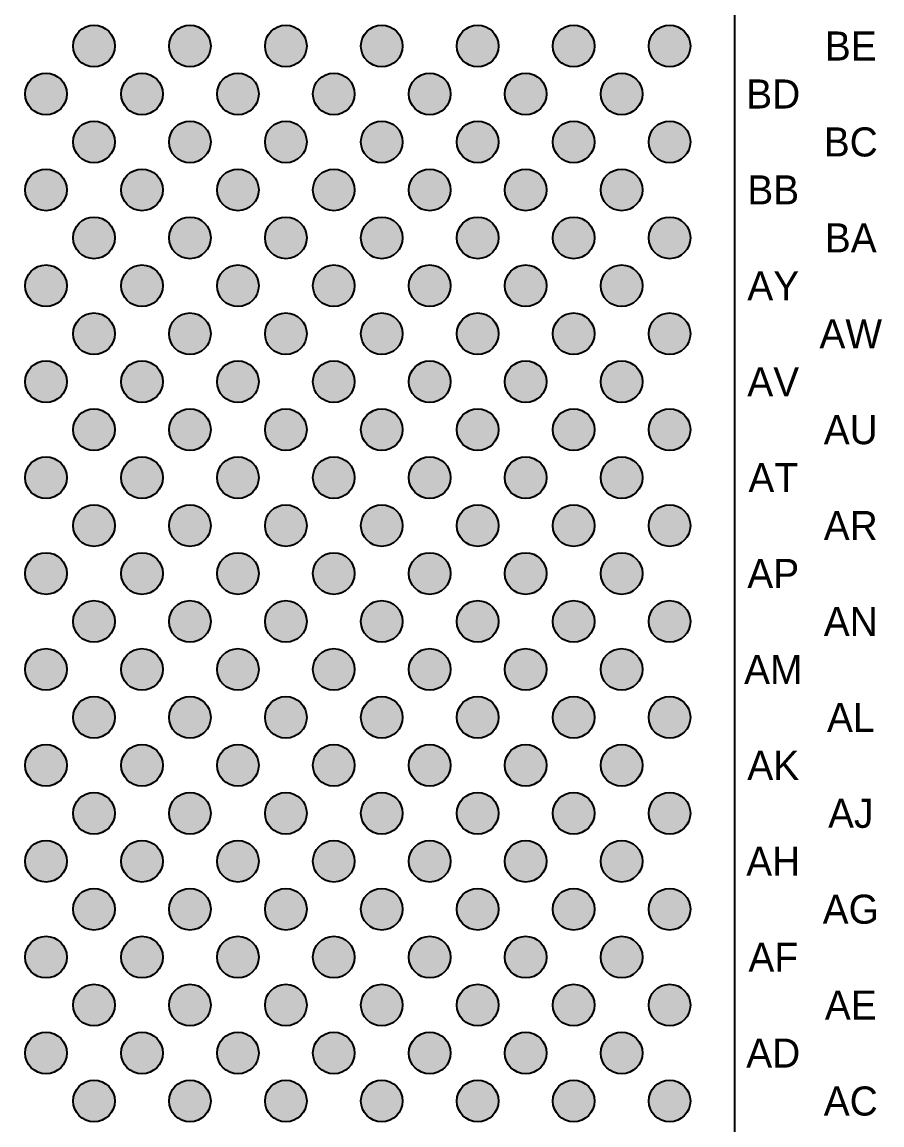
# Model space of a CAD drawing. Extents: x -42000 to 45000, y -40000 to 40000.
# Drawn here: x 18898 to 27772, y -11188 to 196 of the extents above; entities that cross this region are included whole.
import ezdxf
from ezdxf.enums import TextEntityAlignment as Align

# ---------------------------------------------------------------- set-up
doc = ezdxf.new("R2010")
doc.units = 0
doc.header["$MEASUREMENT"] = 0
for name, color, linetype in [('PIN_NOTATIONS', 221, 'CONTINUOUS'), ('PKG_OUTLINE', 81, 'CONTINUOUS'), ('SOLDERMASK_PADS_BTM', 12, 'CONTINUOUS')]:
    doc.layers.add(name, color=color, linetype=linetype)
doc.styles.add('VF_STD', font='txt')

msp = doc.modelspace()

# ---------------------------------------------------------------- hatches: boundary and pattern name
at = {"layer": 'SOLDERMASK_PADS_BTM'}
h = msp.add_hatch(color=256, dxfattribs=at)
edge = h.paths.add_edge_path()
edge.add_arc((19640, -51), 215, 0, 360, ccw=False)
h = msp.add_hatch(color=256, dxfattribs=at)
edge = h.paths.add_edge_path()
edge.add_arc((20630, -51), 215, 0, 360, ccw=False)
h = msp.add_hatch(color=256, dxfattribs=at)
edge = h.paths.add_edge_path()
edge.add_arc((21620, -51), 215, 0, 360, ccw=False)
h = msp.add_hatch(color=256, dxfattribs=at)
edge = h.paths.add_edge_path()
edge.add_arc((22610, -51), 215, 0, 360, ccw=False)
h = msp.add_hatch(color=256, dxfattribs=at)
edge = h.paths.add_edge_path()
edge.add_arc((23600, -51), 215, 0, 360, ccw=False)
h = msp.add_hatch(color=256, dxfattribs=at)
edge = h.paths.add_edge_path()
edge.add_arc((24590, -51), 215, 0, 360, ccw=False)
h = msp.add_hatch(color=256, dxfattribs=at)
edge = h.paths.add_edge_path()
edge.add_arc((25580, -51), 215, 0, 360, ccw=False)
h = msp.add_hatch(color=256, dxfattribs=at)
edge = h.paths.add_edge_path()
edge.add_arc((19145, -546), 215, 0, 360, ccw=False)
h = msp.add_hatch(color=256, dxfattribs=at)
edge = h.paths.add_edge_path()
edge.add_arc((20135, -546), 215, 0, 360, ccw=False)
h = msp.add_hatch(color=256, dxfattribs=at)
edge = h.paths.add_edge_path()
edge.add_arc((21125, -546), 215, 0, 360, ccw=False)
h = msp.add_hatch(color=256, dxfattribs=at)
edge = h.paths.add_edge_path()
edge.add_arc((22115, -546), 215, 0, 360, ccw=False)
h = msp.add_hatch(color=256, dxfattribs=at)
edge = h.paths.add_edge_path()
edge.add_arc((23105, -546), 215, 0, 360, ccw=False)
h = msp.add_hatch(color=256, dxfattribs=at)
edge = h.paths.add_edge_path()
edge.add_arc((24095, -546), 215, 0, 360, ccw=False)
h = msp.add_hatch(color=256, dxfattribs=at)
edge = h.paths.add_edge_path()
edge.add_arc((25085, -546), 215, 0, 360, ccw=False)
h = msp.add_hatch(color=256, dxfattribs=at)
edge = h.paths.add_edge_path()
edge.add_arc((19640, -1041), 215, 0, 360, ccw=False)
h = msp.add_hatch(color=256, dxfattribs=at)
edge = h.paths.add_edge_path()
edge.add_arc((20630, -1041), 215, 0, 360, ccw=False)
h = msp.add_hatch(color=256, dxfattribs=at)
edge = h.paths.add_edge_path()
edge.add_arc((21620, -1041), 215, 0, 360, ccw=False)
h = msp.add_hatch(color=256, dxfattribs=at)
edge = h.paths.add_edge_path()
edge.add_arc((22610, -1041), 215, 0, 360, ccw=False)
h = msp.add_hatch(color=256, dxfattribs=at)
edge = h.paths.add_edge_path()
edge.add_arc((23600, -1041), 215, 0, 360, ccw=False)
h = msp.add_hatch(color=256, dxfattribs=at)
edge = h.paths.add_edge_path()
edge.add_arc((24590, -1041), 215, 0, 360, ccw=False)
h = msp.add_hatch(color=256, dxfattribs=at)
edge = h.paths.add_edge_path()
edge.add_arc((25580, -1041), 215, 0, 360, ccw=False)
h = msp.add_hatch(color=256, dxfattribs=at)
edge = h.paths.add_edge_path()
edge.add_arc((19145, -1536), 215, 0, 360, ccw=False)
h = msp.add_hatch(color=256, dxfattribs=at)
edge = h.paths.add_edge_path()
edge.add_arc((20135, -1536), 215, 0, 360, ccw=False)
h = msp.add_hatch(color=256, dxfattribs=at)
edge = h.paths.add_edge_path()
edge.add_arc((21125, -1536), 215, 0, 360, ccw=False)
h = msp.add_hatch(color=256, dxfattribs=at)
edge = h.paths.add_edge_path()
edge.add_arc((22115, -1536), 215, 0, 360, ccw=False)
h = msp.add_hatch(color=256, dxfattribs=at)
edge = h.paths.add_edge_path()
edge.add_arc((23105, -1536), 215, 0, 360, ccw=False)
h = msp.add_hatch(color=256, dxfattribs=at)
edge = h.paths.add_edge_path()
edge.add_arc((24095, -1536), 215, 0, 360, ccw=False)
h = msp.add_hatch(color=256, dxfattribs=at)
edge = h.paths.add_edge_path()
edge.add_arc((25085, -1536), 215, 0, 360, ccw=False)
h = msp.add_hatch(color=256, dxfattribs=at)
edge = h.paths.add_edge_path()
edge.add_arc((19640, -2031), 215, 0, 360, ccw=False)
h = msp.add_hatch(color=256, dxfattribs=at)
edge = h.paths.add_edge_path()
edge.add_arc((20630, -2031), 215, 0, 360, ccw=False)
h = msp.add_hatch(color=256, dxfattribs=at)
edge = h.paths.add_edge_path()
edge.add_arc((21620, -2031), 215, 0, 360, ccw=False)
h = msp.add_hatch(color=256, dxfattribs=at)
edge = h.paths.add_edge_path()
edge.add_arc((22610, -2031), 215, 0, 360, ccw=False)
h = msp.add_hatch(color=256, dxfattribs=at)
edge = h.paths.add_edge_path()
edge.add_arc((23600, -2031), 215, 0, 360, ccw=False)
h = msp.add_hatch(color=256, dxfattribs=at)
edge = h.paths.add_edge_path()
edge.add_arc((24590, -2031), 215, 0, 360, ccw=False)
h = msp.add_hatch(color=256, dxfattribs=at)
edge = h.paths.add_edge_path()
edge.add_arc((25580, -2031), 215, 0, 360, ccw=False)
h = msp.add_hatch(color=256, dxfattribs=at)
edge = h.paths.add_edge_path()
edge.add_arc((19145, -2526), 215, 0, 360, ccw=False)
h = msp.add_hatch(color=256, dxfattribs=at)
edge = h.paths.add_edge_path()
edge.add_arc((20135, -2526), 215, 0, 360, ccw=False)
h = msp.add_hatch(color=256, dxfattribs=at)
edge = h.paths.add_edge_path()
edge.add_arc((21125, -2526), 215, 0, 360, ccw=False)
h = msp.add_hatch(color=256, dxfattribs=at)
edge = h.paths.add_edge_path()
edge.add_arc((22115, -2526), 215, 0, 360, ccw=False)
h = msp.add_hatch(color=256, dxfattribs=at)
edge = h.paths.add_edge_path()
edge.add_arc((23105, -2526), 215, 0, 360, ccw=False)
h = msp.add_hatch(color=256, dxfattribs=at)
edge = h.paths.add_edge_path()
edge.add_arc((24095, -2526), 215, 0, 360, ccw=False)
h = msp.add_hatch(color=256, dxfattribs=at)
edge = h.paths.add_edge_path()
edge.add_arc((25085, -2526), 215, 0, 360, ccw=False)
h = msp.add_hatch(color=256, dxfattribs=at)
edge = h.paths.add_edge_path()
edge.add_arc((19640, -3021), 215, 0, 360, ccw=False)
h = msp.add_hatch(color=256, dxfattribs=at)
edge = h.paths.add_edge_path()
edge.add_arc((20630, -3021), 215, 0, 360, ccw=False)
h = msp.add_hatch(color=256, dxfattribs=at)
edge = h.paths.add_edge_path()
edge.add_arc((21620, -3021), 215, 0, 360, ccw=False)
h = msp.add_hatch(color=256, dxfattribs=at)
edge = h.paths.add_edge_path()
edge.add_arc((22610, -3021), 215, 0, 360, ccw=False)
h = msp.add_hatch(color=256, dxfattribs=at)
edge = h.paths.add_edge_path()
edge.add_arc((23600, -3021), 215, 0, 360, ccw=False)
h = msp.add_hatch(color=256, dxfattribs=at)
edge = h.paths.add_edge_path()
edge.add_arc((24590, -3021), 215, 0, 360, ccw=False)
h = msp.add_hatch(color=256, dxfattribs=at)
edge = h.paths.add_edge_path()
edge.add_arc((25580, -3021), 215, 0, 360, ccw=False)
h = msp.add_hatch(color=256, dxfattribs=at)
edge = h.paths.add_edge_path()
edge.add_arc((19145, -3516), 215, 0, 360, ccw=False)
h = msp.add_hatch(color=256, dxfattribs=at)
edge = h.paths.add_edge_path()
edge.add_arc((20135, -3516), 215, 0, 360, ccw=False)
h = msp.add_hatch(color=256, dxfattribs=at)
edge = h.paths.add_edge_path()
edge.add_arc((21125, -3516), 215, 0, 360, ccw=False)
h = msp.add_hatch(color=256, dxfattribs=at)
edge = h.paths.add_edge_path()
edge.add_arc((22115, -3516), 215, 0, 360, ccw=False)
h = msp.add_hatch(color=256, dxfattribs=at)
edge = h.paths.add_edge_path()
edge.add_arc((23105, -3516), 215, 0, 360, ccw=False)
h = msp.add_hatch(color=256, dxfattribs=at)
edge = h.paths.add_edge_path()
edge.add_arc((24095, -3516), 215, 0, 360, ccw=False)
h = msp.add_hatch(color=256, dxfattribs=at)
edge = h.paths.add_edge_path()
edge.add_arc((25085, -3516), 215, 0, 360, ccw=False)
h = msp.add_hatch(color=256, dxfattribs=at)
edge = h.paths.add_edge_path()
edge.add_arc((19640, -4011), 215, 0, 360, ccw=False)
h = msp.add_hatch(color=256, dxfattribs=at)
edge = h.paths.add_edge_path()
edge.add_arc((20630, -4011), 215, 0, 360, ccw=False)
h = msp.add_hatch(color=256, dxfattribs=at)
edge = h.paths.add_edge_path()
edge.add_arc((21620, -4011), 215, 0, 360, ccw=False)
h = msp.add_hatch(color=256, dxfattribs=at)
edge = h.paths.add_edge_path()
edge.add_arc((22610, -4011), 215, 0, 360, ccw=False)
h = msp.add_hatch(color=256, dxfattribs=at)
edge = h.paths.add_edge_path()
edge.add_arc((23600, -4011), 215, 0, 360, ccw=False)
h = msp.add_hatch(color=256, dxfattribs=at)
edge = h.paths.add_edge_path()
edge.add_arc((24590, -4011), 215, 0, 360, ccw=False)
h = msp.add_hatch(color=256, dxfattribs=at)
edge = h.paths.add_edge_path()
edge.add_arc((25580, -4011), 215, 0, 360, ccw=False)
h = msp.add_hatch(color=256, dxfattribs=at)
edge = h.paths.add_edge_path()
edge.add_arc((19145, -4506), 215, 0, 360, ccw=False)
h = msp.add_hatch(color=256, dxfattribs=at)
edge = h.paths.add_edge_path()
edge.add_arc((20135, -4506), 215, 0, 360, ccw=False)
h = msp.add_hatch(color=256, dxfattribs=at)
edge = h.paths.add_edge_path()
edge.add_arc((21125, -4506), 215, 0, 360, ccw=False)
h = msp.add_hatch(color=256, dxfattribs=at)
edge = h.paths.add_edge_path()
edge.add_arc((22115, -4506), 215, 0, 360, ccw=False)
h = msp.add_hatch(color=256, dxfattribs=at)
edge = h.paths.add_edge_path()
edge.add_arc((23105, -4506), 215, 0, 360, ccw=False)
h = msp.add_hatch(color=256, dxfattribs=at)
edge = h.paths.add_edge_path()
edge.add_arc((24095, -4506), 215, 0, 360, ccw=False)
h = msp.add_hatch(color=256, dxfattribs=at)
edge = h.paths.add_edge_path()
edge.add_arc((25085, -4506), 215, 0, 360, ccw=False)
h = msp.add_hatch(color=256, dxfattribs=at)
edge = h.paths.add_edge_path()
edge.add_arc((19640, -5001), 215, 0, 360, ccw=False)
h = msp.add_hatch(color=256, dxfattribs=at)
edge = h.paths.add_edge_path()
edge.add_arc((20630, -5001), 215, 0, 360, ccw=False)
h = msp.add_hatch(color=256, dxfattribs=at)
edge = h.paths.add_edge_path()
edge.add_arc((21620, -5001), 215, 0, 360, ccw=False)
h = msp.add_hatch(color=256, dxfattribs=at)
edge = h.paths.add_edge_path()
edge.add_arc((22610, -5001), 215, 0, 360, ccw=False)
h = msp.add_hatch(color=256, dxfattribs=at)
edge = h.paths.add_edge_path()
edge.add_arc((23600, -5001), 215, 0, 360, ccw=False)
h = msp.add_hatch(color=256, dxfattribs=at)
edge = h.paths.add_edge_path()
edge.add_arc((24590, -5001), 215, 0, 360, ccw=False)
h = msp.add_hatch(color=256, dxfattribs=at)
edge = h.paths.add_edge_path()
edge.add_arc((25580, -5001), 215, 0, 360, ccw=False)
h = msp.add_hatch(color=256, dxfattribs=at)
edge = h.paths.add_edge_path()
edge.add_arc((19145, -5496), 215, 0, 360, ccw=False)
h = msp.add_hatch(color=256, dxfattribs=at)
edge = h.paths.add_edge_path()
edge.add_arc((20135, -5496), 215, 0, 360, ccw=False)
h = msp.add_hatch(color=256, dxfattribs=at)
edge = h.paths.add_edge_path()
edge.add_arc((21125, -5496), 215, 0, 360, ccw=False)
h = msp.add_hatch(color=256, dxfattribs=at)
edge = h.paths.add_edge_path()
edge.add_arc((22115, -5496), 215, 0, 360, ccw=False)
h = msp.add_hatch(color=256, dxfattribs=at)
edge = h.paths.add_edge_path()
edge.add_arc((23105, -5496), 215, 0, 360, ccw=False)
h = msp.add_hatch(color=256, dxfattribs=at)
edge = h.paths.add_edge_path()
edge.add_arc((24095, -5496), 215, 0, 360, ccw=False)
h = msp.add_hatch(color=256, dxfattribs=at)
edge = h.paths.add_edge_path()
edge.add_arc((25085, -5496), 215, 0, 360, ccw=False)
h = msp.add_hatch(color=256, dxfattribs=at)
edge = h.paths.add_edge_path()
edge.add_arc((19640, -5991), 215, 0, 360, ccw=False)
h = msp.add_hatch(color=256, dxfattribs=at)
edge = h.paths.add_edge_path()
edge.add_arc((20630, -5991), 215, 0, 360, ccw=False)
h = msp.add_hatch(color=256, dxfattribs=at)
edge = h.paths.add_edge_path()
edge.add_arc((21620, -5991), 215, 0, 360, ccw=False)
h = msp.add_hatch(color=256, dxfattribs=at)
edge = h.paths.add_edge_path()
edge.add_arc((22610, -5991), 215, 0, 360, ccw=False)
h = msp.add_hatch(color=256, dxfattribs=at)
edge = h.paths.add_edge_path()
edge.add_arc((23600, -5991), 215, 0, 360, ccw=False)
h = msp.add_hatch(color=256, dxfattribs=at)
edge = h.paths.add_edge_path()
edge.add_arc((24590, -5991), 215, 0, 360, ccw=False)
h = msp.add_hatch(color=256, dxfattribs=at)
edge = h.paths.add_edge_path()
edge.add_arc((25580, -5991), 215, 0, 360, ccw=False)
h = msp.add_hatch(color=256, dxfattribs=at)
edge = h.paths.add_edge_path()
edge.add_arc((19145, -6486), 215, 0, 360, ccw=False)
h = msp.add_hatch(color=256, dxfattribs=at)
edge = h.paths.add_edge_path()
edge.add_arc((20135, -6486), 215, 0, 360, ccw=False)
h = msp.add_hatch(color=256, dxfattribs=at)
edge = h.paths.add_edge_path()
edge.add_arc((21125, -6486), 215, 0, 360, ccw=False)
h = msp.add_hatch(color=256, dxfattribs=at)
edge = h.paths.add_edge_path()
edge.add_arc((22115, -6486), 215, 0, 360, ccw=False)
h = msp.add_hatch(color=256, dxfattribs=at)
edge = h.paths.add_edge_path()
edge.add_arc((23105, -6486), 215, 0, 360, ccw=False)
h = msp.add_hatch(color=256, dxfattribs=at)
edge = h.paths.add_edge_path()
edge.add_arc((24095, -6486), 215, 0, 360, ccw=False)
h = msp.add_hatch(color=256, dxfattribs=at)
edge = h.paths.add_edge_path()
edge.add_arc((25085, -6486), 215, 0, 360, ccw=False)
h = msp.add_hatch(color=256, dxfattribs=at)
edge = h.paths.add_edge_path()
edge.add_arc((19640, -6981), 215, 0, 360, ccw=False)
h = msp.add_hatch(color=256, dxfattribs=at)
edge = h.paths.add_edge_path()
edge.add_arc((20630, -6981), 215, 0, 360, ccw=False)
h = msp.add_hatch(color=256, dxfattribs=at)
edge = h.paths.add_edge_path()
edge.add_arc((21620, -6981), 215, 0, 360, ccw=False)
h = msp.add_hatch(color=256, dxfattribs=at)
edge = h.paths.add_edge_path()
edge.add_arc((22610, -6981), 215, 0, 360, ccw=False)
h = msp.add_hatch(color=256, dxfattribs=at)
edge = h.paths.add_edge_path()
edge.add_arc((23600, -6981), 215, 0, 360, ccw=False)
h = msp.add_hatch(color=256, dxfattribs=at)
edge = h.paths.add_edge_path()
edge.add_arc((24590, -6981), 215, 0, 360, ccw=False)
h = msp.add_hatch(color=256, dxfattribs=at)
edge = h.paths.add_edge_path()
edge.add_arc((25580, -6981), 215, 0, 360, ccw=False)
h = msp.add_hatch(color=256, dxfattribs=at)
edge = h.paths.add_edge_path()
edge.add_arc((19145, -7476), 215, 0, 360, ccw=False)
h = msp.add_hatch(color=256, dxfattribs=at)
edge = h.paths.add_edge_path()
edge.add_arc((20135, -7476), 215, 0, 360, ccw=False)
h = msp.add_hatch(color=256, dxfattribs=at)
edge = h.paths.add_edge_path()
edge.add_arc((21125, -7476), 215, 0, 360, ccw=False)
h = msp.add_hatch(color=256, dxfattribs=at)
edge = h.paths.add_edge_path()
edge.add_arc((22115, -7476), 215, 0, 360, ccw=False)
h = msp.add_hatch(color=256, dxfattribs=at)
edge = h.paths.add_edge_path()
edge.add_arc((23105, -7476), 215, 0, 360, ccw=False)
h = msp.add_hatch(color=256, dxfattribs=at)
edge = h.paths.add_edge_path()
edge.add_arc((24095, -7476), 215, 0, 360, ccw=False)
h = msp.add_hatch(color=256, dxfattribs=at)
edge = h.paths.add_edge_path()
edge.add_arc((25085, -7476), 215, 0, 360, ccw=False)
h = msp.add_hatch(color=256, dxfattribs=at)
edge = h.paths.add_edge_path()
edge.add_arc((19640, -7971), 215, 0, 360, ccw=False)
h = msp.add_hatch(color=256, dxfattribs=at)
edge = h.paths.add_edge_path()
edge.add_arc((20630, -7971), 215, 0, 360, ccw=False)
h = msp.add_hatch(color=256, dxfattribs=at)
edge = h.paths.add_edge_path()
edge.add_arc((21620, -7971), 215, 0, 360, ccw=False)
h = msp.add_hatch(color=256, dxfattribs=at)
edge = h.paths.add_edge_path()
edge.add_arc((22610, -7971), 215, 0, 360, ccw=False)
h = msp.add_hatch(color=256, dxfattribs=at)
edge = h.paths.add_edge_path()
edge.add_arc((23600, -7971), 215, 0, 360, ccw=False)
h = msp.add_hatch(color=256, dxfattribs=at)
edge = h.paths.add_edge_path()
edge.add_arc((24590, -7971), 215, 0, 360, ccw=False)
h = msp.add_hatch(color=256, dxfattribs=at)
edge = h.paths.add_edge_path()
edge.add_arc((25580, -7971), 215, 0, 360, ccw=False)
h = msp.add_hatch(color=256, dxfattribs=at)
edge = h.paths.add_edge_path()
edge.add_arc((19145, -8466), 215, 0, 360, ccw=False)
h = msp.add_hatch(color=256, dxfattribs=at)
edge = h.paths.add_edge_path()
edge.add_arc((20135, -8466), 215, 0, 360, ccw=False)
h = msp.add_hatch(color=256, dxfattribs=at)
edge = h.paths.add_edge_path()
edge.add_arc((21125, -8466), 215, 0, 360, ccw=False)
h = msp.add_hatch(color=256, dxfattribs=at)
edge = h.paths.add_edge_path()
edge.add_arc((22115, -8466), 215, 0, 360, ccw=False)
h = msp.add_hatch(color=256, dxfattribs=at)
edge = h.paths.add_edge_path()
edge.add_arc((23105, -8466), 215, 0, 360, ccw=False)
h = msp.add_hatch(color=256, dxfattribs=at)
edge = h.paths.add_edge_path()
edge.add_arc((24095, -8466), 215, 0, 360, ccw=False)
h = msp.add_hatch(color=256, dxfattribs=at)
edge = h.paths.add_edge_path()
edge.add_arc((25085, -8466), 215, 0, 360, ccw=False)
h = msp.add_hatch(color=256, dxfattribs=at)
edge = h.paths.add_edge_path()
edge.add_arc((19640, -8961), 215, 0, 360, ccw=False)
h = msp.add_hatch(color=256, dxfattribs=at)
edge = h.paths.add_edge_path()
edge.add_arc((20630, -8961), 215, 0, 360, ccw=False)
h = msp.add_hatch(color=256, dxfattribs=at)
edge = h.paths.add_edge_path()
edge.add_arc((21620, -8961), 215, 0, 360, ccw=False)
h = msp.add_hatch(color=256, dxfattribs=at)
edge = h.paths.add_edge_path()
edge.add_arc((22610, -8961), 215, 0, 360, ccw=False)
h = msp.add_hatch(color=256, dxfattribs=at)
edge = h.paths.add_edge_path()
edge.add_arc((23600, -8961), 215, 0, 360, ccw=False)
h = msp.add_hatch(color=256, dxfattribs=at)
edge = h.paths.add_edge_path()
edge.add_arc((24590, -8961), 215, 0, 360, ccw=False)
h = msp.add_hatch(color=256, dxfattribs=at)
edge = h.paths.add_edge_path()
edge.add_arc((25580, -8961), 215, 0, 360, ccw=False)
h = msp.add_hatch(color=256, dxfattribs=at)
edge = h.paths.add_edge_path()
edge.add_arc((19145, -9456), 215, 0, 360, ccw=False)
h = msp.add_hatch(color=256, dxfattribs=at)
edge = h.paths.add_edge_path()
edge.add_arc((20135, -9456), 215, 0, 360, ccw=False)
h = msp.add_hatch(color=256, dxfattribs=at)
edge = h.paths.add_edge_path()
edge.add_arc((21125, -9456), 215, 0, 360, ccw=False)
h = msp.add_hatch(color=256, dxfattribs=at)
edge = h.paths.add_edge_path()
edge.add_arc((22115, -9456), 215, 0, 360, ccw=False)
h = msp.add_hatch(color=256, dxfattribs=at)
edge = h.paths.add_edge_path()
edge.add_arc((23105, -9456), 215, 0, 360, ccw=False)
h = msp.add_hatch(color=256, dxfattribs=at)
edge = h.paths.add_edge_path()
edge.add_arc((24095, -9456), 215, 0, 360, ccw=False)
h = msp.add_hatch(color=256, dxfattribs=at)
edge = h.paths.add_edge_path()
edge.add_arc((25085, -9456), 215, 0, 360, ccw=False)
h = msp.add_hatch(color=256, dxfattribs=at)
edge = h.paths.add_edge_path()
edge.add_arc((19640, -9951), 215, 0, 360, ccw=False)
h = msp.add_hatch(color=256, dxfattribs=at)
edge = h.paths.add_edge_path()
edge.add_arc((20630, -9951), 215, 0, 360, ccw=False)
h = msp.add_hatch(color=256, dxfattribs=at)
edge = h.paths.add_edge_path()
edge.add_arc((21620, -9951), 215, 0, 360, ccw=False)
h = msp.add_hatch(color=256, dxfattribs=at)
edge = h.paths.add_edge_path()
edge.add_arc((22610, -9951), 215, 0, 360, ccw=False)
h = msp.add_hatch(color=256, dxfattribs=at)
edge = h.paths.add_edge_path()
edge.add_arc((23600, -9951), 215, 0, 360, ccw=False)
h = msp.add_hatch(color=256, dxfattribs=at)
edge = h.paths.add_edge_path()
edge.add_arc((24590, -9951), 215, 0, 360, ccw=False)
h = msp.add_hatch(color=256, dxfattribs=at)
edge = h.paths.add_edge_path()
edge.add_arc((25580, -9951), 215, 0, 360, ccw=False)
h = msp.add_hatch(color=256, dxfattribs=at)
edge = h.paths.add_edge_path()
edge.add_arc((19145, -10446), 215, 0, 360, ccw=False)
h = msp.add_hatch(color=256, dxfattribs=at)
edge = h.paths.add_edge_path()
edge.add_arc((20135, -10446), 215, 0, 360, ccw=False)
h = msp.add_hatch(color=256, dxfattribs=at)
edge = h.paths.add_edge_path()
edge.add_arc((21125, -10446), 215, 0, 360, ccw=False)
h = msp.add_hatch(color=256, dxfattribs=at)
edge = h.paths.add_edge_path()
edge.add_arc((22115, -10446), 215, 0, 360, ccw=False)
h = msp.add_hatch(color=256, dxfattribs=at)
edge = h.paths.add_edge_path()
edge.add_arc((23105, -10446), 215, 0, 360, ccw=False)
h = msp.add_hatch(color=256, dxfattribs=at)
edge = h.paths.add_edge_path()
edge.add_arc((24095, -10446), 215, 0, 360, ccw=False)
h = msp.add_hatch(color=256, dxfattribs=at)
edge = h.paths.add_edge_path()
edge.add_arc((25085, -10446), 215, 0, 360, ccw=False)
h = msp.add_hatch(color=256, dxfattribs=at)
edge = h.paths.add_edge_path()
edge.add_arc((19640, -10941), 215, 0, 360, ccw=False)
h = msp.add_hatch(color=256, dxfattribs=at)
edge = h.paths.add_edge_path()
edge.add_arc((20630, -10941), 215, 0, 360, ccw=False)
h = msp.add_hatch(color=256, dxfattribs=at)
edge = h.paths.add_edge_path()
edge.add_arc((21620, -10941), 215, 0, 360, ccw=False)
h = msp.add_hatch(color=256, dxfattribs=at)
edge = h.paths.add_edge_path()
edge.add_arc((22610, -10941), 215, 0, 360, ccw=False)
h = msp.add_hatch(color=256, dxfattribs=at)
edge = h.paths.add_edge_path()
edge.add_arc((23600, -10941), 215, 0, 360, ccw=False)
h = msp.add_hatch(color=256, dxfattribs=at)
edge = h.paths.add_edge_path()
edge.add_arc((24590, -10941), 215, 0, 360, ccw=False)
h = msp.add_hatch(color=256, dxfattribs=at)
edge = h.paths.add_edge_path()
edge.add_arc((25580, -10941), 215, 0, 360, ccw=False)

# ---------------------------------------------------------------- linework, layer by layer
at = {"layer": 'PKG_OUTLINE'}
msp.add_lwpolyline([(-26250, -22500), (-26250, 22500), (26250, 22500), (26250, -22500)], close=True, dxfattribs=at)
at = {"layer": 'SOLDERMASK_PADS_BTM'}
for centre in [(19640, -51), (20630, -51), (21620, -51), (22610, -51), (23600, -51), (24590, -51), (25580, -51), (19145, -546), (20135, -546), (21125, -546), (22115, -546), (23105, -546), (24095, -546), (25085, -546), (19640, -1041), (20630, -1041), (21620, -1041), (22610, -1041), (23600, -1041), (24590, -1041), (25580, -1041), (19145, -1536), (20135, -1536), (21125, -1536), (22115, -1536), (23105, -1536), (24095, -1536), (25085, -1536), (19640, -2031), (20630, -2031), (21620, -2031), (22610, -2031), (23600, -2031), (24590, -2031), (25580, -2031), (19145, -2526), (20135, -2526), (21125, -2526), (22115, -2526), (23105, -2526), (24095, -2526), (25085, -2526), (19640, -3021), (20630, -3021), (21620, -3021), (22610, -3021), (23600, -3021), (24590, -3021), (25580, -3021), (19145, -3516), (20135, -3516), (21125, -3516), (22115, -3516), (23105, -3516), (24095, -3516), (25085, -3516), (19640, -4011), (20630, -4011), (21620, -4011), (22610, -4011), (23600, -4011), (24590, -4011), (25580, -4011), (19145, -4506), (20135, -4506), (21125, -4506), (22115, -4506), (23105, -4506), (24095, -4506), (25085, -4506), (19640, -5001), (20630, -5001), (21620, -5001), (22610, -5001), (23600, -5001), (24590, -5001), (25580, -5001), (19145, -5496), (20135, -5496), (21125, -5496), (22115, -5496), (23105, -5496), (24095, -5496), (25085, -5496), (19640, -5991), (20630, -5991), (21620, -5991), (22610, -5991), (23600, -5991), (24590, -5991), (25580, -5991), (19145, -6486), (20135, -6486), (21125, -6486), (22115, -6486), (23105, -6486), (24095, -6486), (25085, -6486), (19640, -6981), (20630, -6981), (21620, -6981), (22610, -6981), (23600, -6981), (24590, -6981), (25580, -6981), (19145, -7476), (20135, -7476), (21125, -7476), (22115, -7476), (23105, -7476), (24095, -7476), (25085, -7476), (19640, -7971), (20630, -7971), (21620, -7971), (22610, -7971), (23600, -7971), (24590, -7971), (25580, -7971), (19145, -8466), (20135, -8466), (21125, -8466), (22115, -8466), (23105, -8466), (24095, -8466), (25085, -8466), (19640, -8961), (20630, -8961), (21620, -8961), (22610, -8961), (23600, -8961), (24590, -8961), (25580, -8961), (19145, -9456), (20135, -9456), (21125, -9456), (22115, -9456), (23105, -9456), (24095, -9456), (25085, -9456), (19640, -9951), (20630, -9951), (21620, -9951), (22610, -9951), (23600, -9951), (24590, -9951), (25580, -9951), (19145, -10446), (20135, -10446), (21125, -10446), (22115, -10446), (23105, -10446), (24095, -10446), (25085, -10446), (19640, -10941), (20630, -10941), (21620, -10941), (22610, -10941), (23600, -10941), (24590, -10941), (25580, -10941)]:
    msp.add_circle(centre, 215, dxfattribs=at)

# ---------------------------------------------------------------- texts
at = {"layer": 'PIN_NOTATIONS', "style": 'VF_STD'}
for s, p in [('BE', (27450, -51)), ('BD', (26650, -546)), ('BC', (27450, -1041)), ('BB', (26650, -1536)), ('BA', (27450, -2031)), ('AY', (26650, -2526)), ('AW', (27450, -3021)), ('AV', (26650, -3516)), ('AU', (27450, -4011)), ('AT', (26650, -4506)), ('AR', (27450, -5001)), ('AP', (26650, -5496)), ('AN', (27450, -5991)), ('AM', (26650, -6486)), ('AL', (27450, -6981)), ('AK', (26650, -7476)), ('AJ', (27450, -7971)), ('AH', (26650, -8466)), ('AG', (27450, -8961)), ('AF', (26650, -9456)), ('AE', (27450, -9951)), ('AD', (26650, -10446)), ('AC', (27450, -10941))]:
    msp.add_text(s, height=300, dxfattribs=at).set_placement(p, align=Align.MIDDLE_CENTER)

doc.saveas('drawing.dxf')
